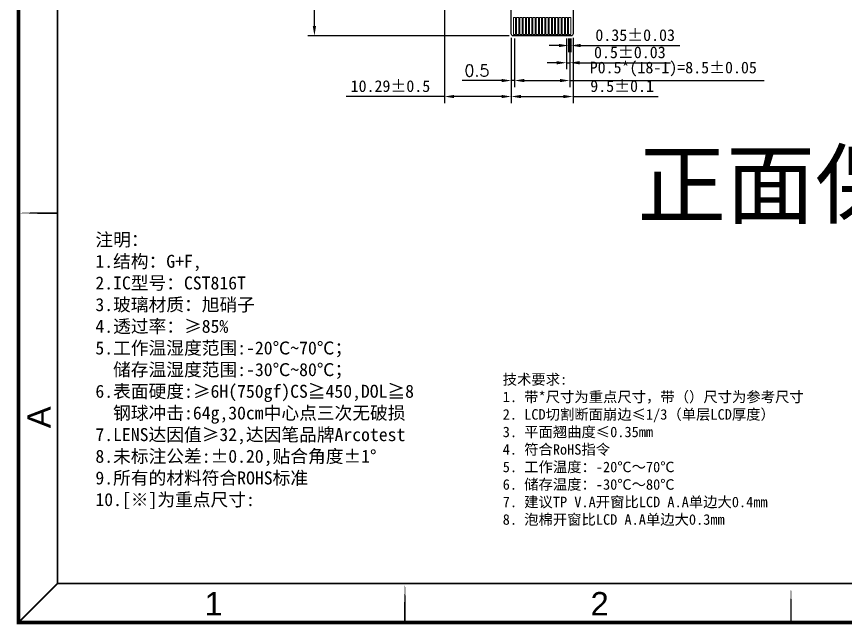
# Model space of a CAD drawing. Header units: millimetres. Extents: x 1161 to 1518, y 416 to 668.
# Drawn here: x 1160.9 to 1288.4, y 415.7 to 509.2 of the extents above; entities that cross this region are included whole.
import ezdxf

# ---------------------------------------------------------------- set-up
doc = ezdxf.new("R2010")
doc.units = ezdxf.units.MM
doc.layers.add('DIM', color=4, linetype='Continuous')
doc.layers.add('鑫视界图框', color=3, linetype='Continuous')
doc.layers.add('DWG', color=7, linetype='Continuous', lineweight=18)
doc.styles.add('Arial', font='arial.ttf', dxfattribs={"height": 3})
doc.styles.get("Standard").update_dxf_attribs({"font": 'txt', "bigfont": 'gbcbig.shx'})
doc.styles.add('宋体', font='SimSun.ttf')
doc.dimstyles.new('ISO-25$0', dxfattribs={"dimtxt": 1.8, "dimasz": 1.5, "dimexe": 1, "dimexo": 0.625, "dimtad": 1, "dimdsep": 46, "dimtxsty": 'Standard', "dimcen": 2.5, "dimclrd": 3, "dimclre": 3, "dimclrt": 3, "dimadec": 0, "dimazin": 0, "dimtfac": 1, "dimtmove": 0, "dimatfit": 3, "dimfxl": 1, "dimarcsym": 0})

# ---------------------------------------------------------------- blocks, each defined once
blk = doc.blocks.new('*D101')
at = {"layer": 'Defpoints', "color": 0, "transparency": 16777216}
for p in [(1206.68, 530.8), (1230.46, 530.8), (1237.26, 506.26)]:
    blk.add_point(p, dxfattribs=at)
at = {"layer": 'DIM', "color": 3, "lineweight": -2, "transparency": 16777216}
for p, q in [((1229.84, 530.8), (1205.68, 530.8)), ((1206.68, 507.76), (1206.68, 529.3)), ((1236.63, 506.26), (1205.68, 506.26))]:
    blk.add_line(p, q, dxfattribs=at)
at = {"layer": 'DIM', "color": 3, "transparency": 16777216}
for points in [[(1206.43, 529.3), (1206.93, 529.3), (1206.68, 530.8)], [(1206.43, 507.76), (1206.93, 507.76), (1206.68, 506.26)]]:
    blk.add_solid(points, dxfattribs=at)
at = {"layer": 'DIM', "color": 3, "transparency": 16777216, "insert": (1205.09, 518.53), "char_height": 1.8, "attachment_point": 5, "rotation": 90, "style": '宋体'}
blk.add_mtext('24.54%%P0.5', dxfattribs=at)
blk = doc.blocks.new('*D110')
at = {"layer": 'Defpoints', "color": 0, "transparency": 16777216}
for p in [(1245.78, 506.46), (1246.13, 506.46), (1246.13, 504.77)]:
    blk.add_point(p, dxfattribs=at)
at = {"layer": 'DIM', "color": 3, "lineweight": -2, "transparency": 16777216}
for p, q in [((1245.78, 505.83), (1245.78, 503.77)), ((1246.13, 505.83), (1246.13, 503.77)), ((1244.28, 504.77), (1242.78, 504.77)), ((1245.78, 504.77), (1246.13, 504.77)), ((1247.63, 504.77), (1262.9, 504.77))]:
    blk.add_line(p, q, dxfattribs=at)
at = {"layer": 'DIM', "color": 3, "transparency": 16777216}
for points in [[(1244.28, 505.02), (1244.28, 504.52), (1245.78, 504.77)], [(1247.63, 505.02), (1247.63, 504.52), (1246.13, 504.77)]]:
    blk.add_solid(points, dxfattribs=at)
at = {"layer": 'DIM', "color": 3, "transparency": 16777216, "insert": (1256.02, 506.36), "char_height": 1.8, "attachment_point": 5, "style": '宋体'}
blk.add_mtext('0.35%%P0.03', dxfattribs=at)
blk = doc.blocks.new('*D111')
at = {"layer": 'Defpoints', "color": 0, "transparency": 16777216}
for p in [(1245.46, 506.46), (1245.96, 506.46), (1245.96, 502.12)]:
    blk.add_point(p, dxfattribs=at)
at = {"layer": 'DIM', "color": 3, "lineweight": -2, "transparency": 16777216}
for p, q in [((1245.46, 505.83), (1245.46, 501.12)), ((1245.96, 505.83), (1245.96, 501.12)), ((1243.96, 502.12), (1242.46, 502.12)), ((1245.46, 502.12), (1245.96, 502.12)), ((1247.46, 502.12), (1261.45, 502.12))]:
    blk.add_line(p, q, dxfattribs=at)
at = {"layer": 'DIM', "color": 3, "transparency": 16777216}
for points in [[(1243.96, 502.37), (1243.96, 501.87), (1245.46, 502.12)], [(1247.46, 502.37), (1247.46, 501.87), (1245.96, 502.12)]]:
    blk.add_solid(points, dxfattribs=at)
at = {"layer": 'DIM', "color": 3, "transparency": 16777216, "insert": (1255.2, 503.71), "char_height": 1.8, "attachment_point": 5, "style": '宋体'}
blk.add_mtext('0.5{\\fSimSun|b0|i0|c134|p2;±0.03}', dxfattribs=at)
blk = doc.blocks.new('*D112')
at = {"layer": 'Defpoints', "color": 0, "transparency": 16777216}
for p in [(1237.46, 506.46), (1245.96, 506.46), (1245.96, 499.38)]:
    blk.add_point(p, dxfattribs=at)
at = {"layer": 'DIM', "color": 3, "lineweight": -2, "transparency": 16777216}
for p, q in [((1237.46, 505.83), (1237.46, 498.38)), ((1245.96, 505.83), (1245.96, 498.38)), ((1238.96, 499.38), (1244.46, 499.38)), ((1245.96, 499.38), (1275.84, 499.38))]:
    blk.add_line(p, q, dxfattribs=at)
at = {"layer": 'DIM', "color": 3, "transparency": 16777216}
for points in [[(1238.96, 499.63), (1238.96, 499.13), (1237.46, 499.38)], [(1244.46, 499.63), (1244.46, 499.13), (1245.96, 499.38)]]:
    blk.add_solid(points, dxfattribs=at)
at = {"layer": 'DIM', "color": 3, "transparency": 16777216, "insert": (1261.88, 501.15), "char_height": 1.8, "attachment_point": 5, "style": '宋体'}
blk.add_mtext('P0.5*(18-1)=8.5{\\fSimSun|b0|i0|c134|p2;±0.05}', dxfattribs=at)
blk = doc.blocks.new('*D113')
at = {"layer": 'Defpoints', "color": 0, "transparency": 16777216}
for p in [(1236.96, 506.56), (1246.46, 506.56), (1246.46, 496.92)]:
    blk.add_point(p, dxfattribs=at)
at = {"layer": 'DIM', "color": 3, "lineweight": -2, "transparency": 16777216}
for p, q in [((1236.96, 505.93), (1236.96, 495.92)), ((1246.46, 505.93), (1246.46, 495.92)), ((1238.46, 496.92), (1244.96, 496.92)), ((1246.46, 496.92), (1259.57, 496.92))]:
    blk.add_line(p, q, dxfattribs=at)
at = {"layer": 'DIM', "color": 3, "transparency": 16777216}
for points in [[(1238.46, 497.17), (1238.46, 496.67), (1236.96, 496.92)], [(1244.96, 497.17), (1244.96, 496.67), (1246.46, 496.92)]]:
    blk.add_solid(points, dxfattribs=at)
at = {"layer": 'DIM', "color": 3, "transparency": 16777216, "insert": (1254.01, 498.51), "char_height": 1.8, "attachment_point": 5, "style": '宋体'}
blk.add_mtext('9.5{\\fSimSun|b0|i0|c134|p2;±0.1}', dxfattribs=at)
blk = doc.blocks.new('*D114')
at = {"layer": 'Defpoints', "color": 0, "transparency": 16777216}
for p in [(1236.96, 506.56), (1237.46, 506.46), (1236.96, 499.38)]:
    blk.add_point(p, dxfattribs=at)
at = {"layer": 'DIM', "color": 3, "lineweight": -2, "transparency": 16777216}
for p, q in [((1236.96, 505.93), (1236.96, 498.38)), ((1237.46, 505.83), (1237.46, 498.38)), ((1235.46, 499.38), (1229.41, 499.38)), ((1237.46, 499.38), (1236.96, 499.38)), ((1238.96, 499.38), (1240.46, 499.38))]:
    blk.add_line(p, q, dxfattribs=at)
at = {"layer": 'DIM', "color": 3, "transparency": 16777216}
for points in [[(1235.46, 499.63), (1235.46, 499.13), (1236.96, 499.38)], [(1238.96, 499.63), (1238.96, 499.13), (1237.46, 499.38)]]:
    blk.add_solid(points, dxfattribs=at)
at = {"layer": 'DIM', "color": 3, "transparency": 16777216, "insert": (1231.68, 500.91), "char_height": 1.8, "attachment_point": 5}
blk.add_mtext('0.5', dxfattribs=at)
blk = doc.blocks.new('*D115')
at = {"layer": 'Defpoints', "color": 0, "transparency": 16777216}
for p in [(1226.67, 535.25), (1236.96, 506.56), (1226.67, 496.92)]:
    blk.add_point(p, dxfattribs=at)
at = {"layer": 'DIM', "color": 3, "lineweight": -2, "transparency": 16777216}
for p, q in [((1226.67, 534.63), (1226.67, 495.92)), ((1236.96, 505.93), (1236.96, 495.92)), ((1226.67, 496.92), (1211.57, 496.92)), ((1235.46, 496.92), (1228.17, 496.92))]:
    blk.add_line(p, q, dxfattribs=at)
at = {"layer": 'DIM', "color": 3, "transparency": 16777216}
for points in [[(1228.17, 497.17), (1228.17, 496.67), (1226.67, 496.92)], [(1235.46, 497.17), (1235.46, 496.67), (1236.96, 496.92)]]:
    blk.add_solid(points, dxfattribs=at)
at = {"layer": 'DIM', "color": 3, "transparency": 16777216, "insert": (1218.37, 498.51), "char_height": 1.8, "attachment_point": 5, "style": '宋体'}
blk.add_mtext('10.29%%P0.5', dxfattribs=at)

msp = doc.modelspace()

# ---------------------------------------------------------------- linework, layer by layer
at = {"layer": 'DIM', "color": 30}
msp.add_lwpolyline([(1246.4595, 517.7329), (1246.4595, 506.5596, -0.41421356), (1246.1595, 506.2596), (1237.2595, 506.2596, -0.41421356), (1236.9595, 506.5596), (1236.9595, 517.7329, 0.41421356)], format="xyb", dxfattribs=at)
at = {"layer": 'DWG', "color": 2, "lineweight": 0}
for points in [[(1237.2845, 508.2096), (1237.2845, 509.0597), (1237.6345, 509.0597), (1237.6345, 506.4596), (1237.2845, 506.4596), (1237.2845, 507.7096), (1237.2845, 507.7096), (1237.2845, 508.2096)], [(1238.1345, 509.0597), (1237.7845, 509.0597), (1237.7845, 506.4596), (1238.1345, 506.4596)], [(1238.6345, 509.0597), (1238.2845, 509.0597), (1238.2845, 506.4596), (1238.6345, 506.4596)], [(1239.1345, 509.0597), (1238.7845, 509.0597), (1238.7845, 506.4596), (1239.1345, 506.4596)], [(1239.6345, 509.0597), (1239.2845, 509.0597), (1239.2845, 506.4596), (1239.6345, 506.4596)], [(1240.1345, 509.0597), (1239.7845, 509.0597), (1239.7845, 506.4596), (1240.1345, 506.4596)], [(1240.6345, 509.0597), (1240.2845, 509.0597), (1240.2845, 506.4596), (1240.6345, 506.4596)], [(1241.1345, 509.0597), (1240.7845, 509.0597), (1240.7845, 506.4596), (1241.1345, 506.4596)], [(1241.6345, 509.0597), (1241.2845, 509.0597), (1241.2845, 506.4596), (1241.6345, 506.4596)], [(1242.1345, 509.0597), (1241.7845, 509.0597), (1241.7845, 506.4596), (1242.1345, 506.4596)], [(1242.6345, 509.0597), (1242.2845, 509.0597), (1242.2845, 506.4596), (1242.6345, 506.4596)], [(1243.1345, 509.0597), (1242.7845, 509.0597), (1242.7845, 506.4596), (1243.1345, 506.4596)], [(1243.6345, 509.0597), (1243.2845, 509.0597), (1243.2845, 506.4596), (1243.6345, 506.4596)], [(1244.1345, 509.0597), (1243.7845, 509.0597), (1243.7845, 506.4596), (1244.1345, 506.4596)], [(1244.6345, 509.0597), (1244.2845, 509.0597), (1244.2845, 506.4596), (1244.6345, 506.4596)], [(1245.1345, 509.0597), (1244.7845, 509.0597), (1244.7845, 506.4596), (1245.1345, 506.4596)], [(1245.6345, 509.0597), (1245.2845, 509.0597), (1245.2845, 506.4596), (1245.6345, 506.4596)], [(1246.1345, 509.0597), (1245.7845, 509.0597), (1245.7845, 506.4596), (1246.1345, 506.4596)]]:
    msp.add_lwpolyline(points, close=True, dxfattribs=at)
at = {"layer": '鑫视界图框', "color": 3}
for points, const_width in [([(1517.5621, 415.9726), (1161.1621, 415.9726), (1161.1621, 667.9726), (1517.5621, 667.9726)], 0.6), ([(1511.5621, 421.9726), (1167.1621, 421.9726), (1167.1621, 661.9726), (1511.5621, 661.9726)], 0.24), ([(1161.1621, 478.9726), (1167.1021, 478.9726), (1167.1021, 478.9726), (1161.1621, 478.9726)], 0.24), ([(1220.5913, 421.9662), (1220.5913, 421.9662), (1220.5913, 416.0262), (1220.5913, 416.0262)], 0.24), ([(1279.9913, 421.9662), (1279.9913, 421.9662), (1279.9913, 416.0262), (1279.9913, 416.0262)], 0.24)]:
    msp.add_lwpolyline(points, close=True, dxfattribs=dict(at, const_width=const_width))
at = {"layer": '鑫视界图框', "color": 3, "const_width": 0.24}
msp.add_lwpolyline([(1167.1621, 421.9726), (1161.1621, 415.9726)], dxfattribs=at)

# ---------------------------------------------------------------- texts
at = {"attachment_point": 1}
for s, insert, char_height, width, style in [('{\\fSimHei|b0|i0|c134|p49;\\C1;正面保护膜单层出货}', (1256.3796, 488.393), 10, 131.106676, 'Arial'), ('{\\fSimHei|b0|i0|c134|p49;\\C4;注明：\\P1.结构：\\C1;G+F, \\C4;\\P2.IC型号：\\C1;CST816T\\P\\C4;3.玻璃材质：\\C1;旭硝子\\P\\C4;4.透过率：≥85%\\P5.工作温湿度范围:-20℃~70℃；\\P  储存温湿度范围:-30℃~80℃；\\P6.表面硬度:≥\\C1;6H\\C4;(750gf)CS≧\\C1;450\\C4;,DOL≧\\C1;8\\P\\C4;  钢球冲击:\\C1;64g,30cm\\C4;中心点三次无破损\\P7.LENS达因值≥\\C1;32\\C4;,达因笔品牌Arcotest\\P8.未标注公差:±0.20,\\C1;贴合角度±1°\\P\\C4;9.所有的材料符合ROHS标准\\P10.\\A1;\\fSimHei|b0|i0|c134|p2;\\H0.9997x;\\C1;[\\A0;\\fSimSun|b0|i0|c134|p2;※\\A1;\\fSimHei|b0|i0|c134|p2;]\\A0;\\fSimHei|b0|i0|c134|p49;\\C4;为重点尺寸:}', (1172.9873, 475.8945), 2, 59.270802, '宋体')]:
    msp.add_mtext(s, dxfattribs=dict(at, insert=insert, char_height=char_height, width=width, style=style))
at = {"layer": 'DIM', "lineweight": 0, "insert": (1235.6444, 454.1979), "char_height": 1.616947, "width": 69.661588, "attachment_point": 1, "style": '宋体'}
msp.add_mtext('{\\C0;技术要求:\\P1. 带*尺寸为重点尺寸，带（）尺寸为参考尺寸\\P2. LCD切割断面崩边≤1/3（单层LCD厚度）\\P3. 平面翘曲度≤0.35mm\\P4. 符合RoHS指令\\P5. 工作温度：-20℃～70℃ \\P6. 储存温度：-30℃～80℃\\P7. 建议TP V.A开窗比LCD A.A单边大0.4mm\\P8. 泡棉开窗比LCD A.A单边大0.3mm}', dxfattribs=at)
at = {"layer": '鑫视界图框', "color": 3, "insert": (1162.4926, 445.8747), "char_height": 3.6, "width": 15.28916, "attachment_point": 1, "rotation": 90}
msp.add_mtext('{\\fArial|b0|i0|c0|p34;A}', dxfattribs=at)
at = {"layer": '鑫视界图框', "color": 3, "char_height": 3.6, "width": 1.514068, "attachment_point": 1}
for s, insert in [('{\\fArial|b0|i0|c0|p34;1}', (1189.7591, 420.6555)), ('{\\fArial|b0|i0|c0|p34;2}', (1249.1591, 420.6555))]:
    msp.add_mtext(s, dxfattribs=dict(at, insert=insert))

# ---------------------------------------------------------------- dimensions: what is measured, and where the dimension line sits
at = {"layer": 'DIM', "color": 30}
for base, p1, p2, text, picture, middle in [((1226.6744957251, 496.9182340835), (1236.9594957251, 506.5596239542), (1226.6744957251, 535.2522665922), '<>%%P0.5', '*D115', (1218.3744957251, 498.5082340835)), ((1246.1345, 504.7664), (1245.7845, 506.4596), (1246.1345, 506.4596), '<>%%P0.03', '*D110', (1256.0195, 506.3564)), ((1245.9595, 502.1236), (1245.4595, 506.4596), (1245.9595, 506.4596), '<>{\\fSimSun|b0|i0|c134|p2;±0.03}', '*D111', (1255.2045, 503.7136))]:
    dim = msp.add_linear_dim(base=base, p1=p1, p2=p2, text=text, dimstyle='ISO-25$0', override={"dimtxsty": '宋体'}, dxfattribs=at)
    dim.commit()
    dim.dimension.update_dxf_attribs({"geometry": picture, "text_midpoint": middle})
dim = msp.add_linear_dim(base=(1206.684, 530.8023), p1=(1237.2595, 506.2596), p2=(1230.4646, 530.8023), angle=90, text='<>%%P0.5', dimstyle='ISO-25$0', override={"dimtxsty": '宋体', "dimarcsym": 1}, dxfattribs=at)
dim.commit()
dim.dimension.update_dxf_attribs({"geometry": '*D101', "text_midpoint": (1205.094, 518.5309)})
dim = msp.add_linear_dim(base=(1236.9595, 499.3828), p1=(1237.4595, 506.4596), p2=(1236.9595, 506.5596), dimstyle='ISO-25$0', dxfattribs=at)
dim.commit()
dim.dimension.update_dxf_attribs({"geometry": '*D114', "text_midpoint": (1231.6845, 500.9078)})
for base, p1, p2, text, picture, middle in [((1246.4595, 496.9182), (1236.9595, 506.5596), (1246.4595, 506.5596), '<>{\\fSimSun|b0|i0|c134|p2;±0.1}', '*D113', (1254.0145, 496.9182)), ((1245.9595, 499.3828), (1237.4595, 506.4596), (1245.9595, 506.4596), 'P0.5*(18-1)=<>{\\fSimSun|b0|i0|c134|p2;±0.05}', '*D112', (1261.8845, 499.3828))]:
    dim = msp.add_linear_dim(base=base, p1=p1, p2=p2, text=text, dimstyle='ISO-25$0', override={"dimtxsty": '宋体'}, dxfattribs=at)
    dim.commit()
    dim.dimension.update_dxf_attribs({"geometry": picture, "text_midpoint": middle, "dimtype": 160})

doc.saveas('drawing.dxf')
